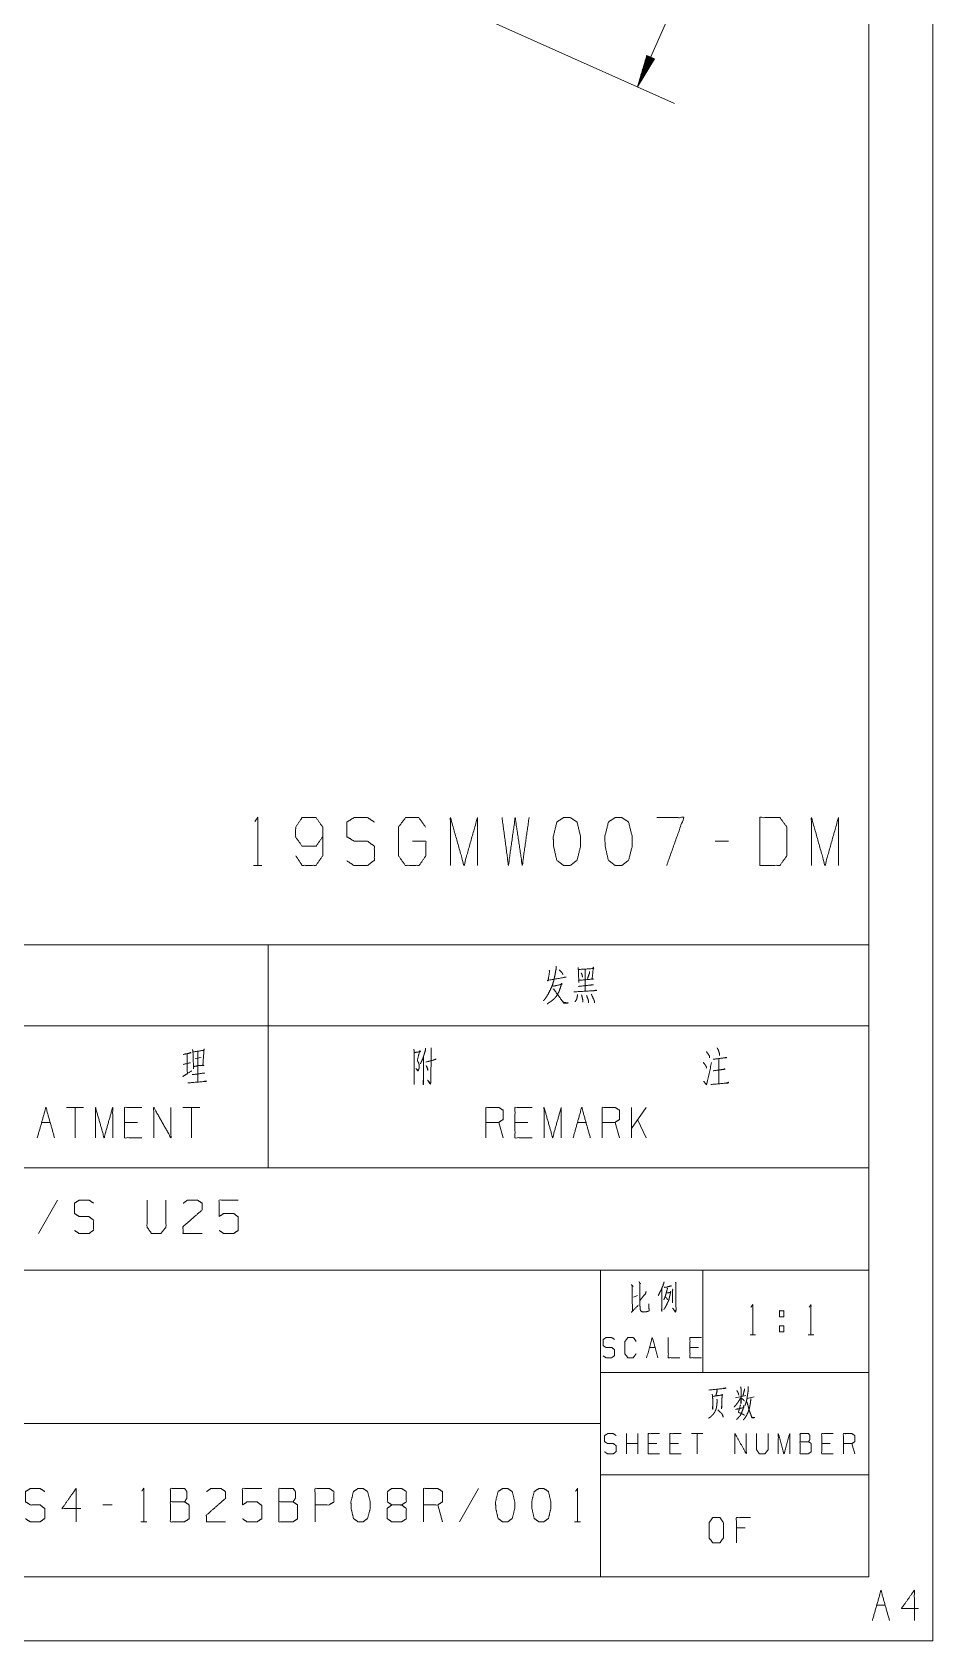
# Model space of a CAD drawing. Header units: millimetres. Extents: x 0 to 210, y 0 to 675.
# Drawn here: x 139.5 to 210, y 0 to 125.9 of the extents above; entities that cross this region are included whole.
import ezdxf

# ---------------------------------------------------------------- set-up
doc = ezdxf.new("R2010")
doc.units = ezdxf.units.MM
doc.layers.add('1', color=7, linetype='Continuous', true_color=0xffffff)

msp = doc.modelspace()

# ---------------------------------------------------------------- linework, layer by layer
at = {"layer": '1', "color": 132, "linetype": 'Continuous', "lineweight": 18}
for p, q in [((210, 0), (210, 297)), ((205, 5), (205, 292)), ((25, 37), (205, 37)), ((25, 29), (205, 29)), ((184, 29), (184, 5)), ((192, 29), (192, 21)), ((184, 21), (205, 21)), ((75, 17), (184, 17)), ((184, 13), (205, 13)), ((25, 5), (205, 5)), ((25, 5), (205, 5)), ((0, 0), (210, 0))]:
    msp.add_line(p, q, dxfattribs=at)
at = {"layer": '1', "color": 13, "linetype": 'Continuous', "lineweight": 18}
for p, q in [((201.97922, 155.47289), (186.88307, 121.58312)), ((175.13704, 126.81538), (189.78334, 120.29121)), ((187.61115, 124.03941), (186.88307, 121.58312)), ((186.88307, 121.58312), (188.22206, 123.76727)), ((187.8934, 123.91368), (186.93837, 121.7697)), ((187.9398, 123.89301), (186.98477, 121.74902)), ((187.847, 123.93435), (187.04897, 122.14285)), ((187.8006, 123.95502), (187.15958, 122.516)), ((187.98622, 123.87234), (187.18819, 122.08083)), ((187.7542, 123.97569), (187.27019, 122.88914)), ((187.70778, 123.99636), (187.3808, 123.26229)), ((188.03262, 123.85167), (187.3916, 122.41264)), ((187.66138, 124.01704), (187.49141, 123.63544)), ((188.07903, 123.831), (187.59503, 122.74445)), ((187.61497, 124.0377), (187.60201, 124.00858)), ((187.61497, 124.0377), (187.60201, 124.00858)), ((188.22206, 123.76727), (187.61115, 124.03941)), ((188.12543, 123.81033), (187.79843, 123.07626)), ((188.17184, 123.78966), (188.00185, 123.40806)), ((188.21825, 123.76899), (188.20526, 123.73986)), ((188.21825, 123.76899), (188.20526, 123.73986))]:
    msp.add_line(p, q, dxfattribs=at)
at = {"layer": '1', "color": 95, "linetype": 'Continuous', "lineweight": 18}
for p, q in [((194.0201, 62.56149), (192.96239, 62.56149)), ((156.84222, 60.67173), (157.51025, 60.67173)), ((128, 54.4625), (158, 54.4625)), ((158, 54.4625), (158, 48.1125)), ((158, 54.4625), (205, 54.4625)), ((205, 54.4625), (205, 48.1125)), ((182.79929, 52.525), (182.79929, 50.825)), ((128, 48.1125), (158, 48.1125)), ((158, 48.1125), (158, 37)), ((158, 48.1125), (205, 48.1125)), ((205, 48.1125), (205, 37)), ((152.27231, 45.55), (152.74953, 45.65)), ((152.50208, 46.1), (152.48441, 43.7)), ((193.25533, 45.525), (193.25533, 43.6)), ((143.55525, 41.7375), (142.21196, 41.7375)), ((142.88361, 41.7375), (142.88361, 39.3625)), ((152.66116, 41.7375), (151.31786, 41.7375)), ((151.9895, 41.7375), (151.9895, 39.3625)), ((187.57803, 41.7375), (186.41147, 40.0875)), ((186.41147, 39.3625), (186.41147, 41.7375)), ((140.2713, 40.5625), (140.94295, 40.5625)), ((147.77238, 40.5625), (146.76491, 40.5625)), ((176.37239, 39.3625), (176.03658, 40.5625)), ((178.31305, 40.5625), (177.30557, 40.5625)), ((182.19434, 40.5625), (182.866, 40.5625)), ((185.4783, 39.3625), (185.14249, 40.5625)), ((187.57803, 39.3625), (186.90637, 40.7875)), ((128, 37), (158, 37)), ((158, 37), (205, 37)), ((141.51398, 34.48641), (140.03098, 31.86441)), ((186.57123, 26.88477), (186.8932, 27.00897)), ((195.70174, 23.9299), (196.12593, 23.9299)), ((198.01355, 24.6549), (198.34938, 24.6549)), ((198.01355, 24.6549), (198.01355, 24.1799)), ((200.25468, 23.9299), (200.67888, 23.9299)), ((187.82883, 22.94556), (188.27374, 22.94556)), ((191.66818, 22.94556), (191.00084, 22.94556)), ((194.56898, 19.01679), (195.35927, 19.18239)), ((195.47635, 18.95469), (196.01785, 19.0789)), ((186.03136, 14.63667), (186.03136, 16.20988)), ((186.92116, 15.43155), (186.03136, 15.43155)), ((186.92116, 14.63667), (186.92116, 16.20988)), ((188.39594, 15.43155), (187.72858, 15.43155)), ((190.09314, 15.43155), (189.4258, 15.43155)), ((192.01282, 16.20988), (191.12302, 16.20988)), ((191.56792, 16.20988), (191.56792, 14.63667)), ((201.97368, 15.43155), (201.30634, 15.43155)), ((203.89334, 14.63667), (203.6709, 15.43155)), ((174.46143, 11.92496), (172.97842, 9.30296)), ((145.80371, 10.62776), (145.06219, 10.62776)), ((171.63272, 9.30296), (171.26198, 10.62776)), ((148.02748, 9.30296), (148.4958, 9.30296)), ((181.97185, 9.30296), (182.44016, 9.30296)), ((195.31538, 8.85072), (194.62753, 8.85072)), ((205.60579, 2.7814), (206.27744, 2.7814))]:
    msp.add_line(p, q, dxfattribs=at)
for points, knots in [([(156.95357, 64.09692), (157.17624, 64.41188), (157.17624, 60.67172)], [0, 0, 0.093488614, 1, 1]), ([(160.15353, 61.41976), (160.65455, 60.67172), (161.74011, 60.67172), (162.26896, 61.41976), (162.26896, 63.66385), (161.74011, 64.41188), (160.65455, 64.41188), (160.15353, 63.66385), (160.12569, 62.91582), (160.65455, 62.16778), (161.74011, 62.16778), (162.26896, 62.91582)], [0, 0, 0.076856154, 0.169525073, 0.247728362, 0.439295947, 0.517499235, 0.610168154, 0.687024308, 0.750924505, 0.829127793, 0.921796712, 1, 1]), ([(164.16069, 61.02605), (164.68955, 60.67172), (165.77511, 60.67172), (166.30396, 61.06542), (166.30396, 62.16778), (165.77511, 62.56149), (164.71738, 62.56149), (164.16069, 62.91582), (164.16069, 64.05755), (164.71738, 64.41188), (165.77511, 64.41188), (166.30396, 64.05755)], [0, 0, 0.06803535, 0.184054981, 0.254518959, 0.372334655, 0.442798963, 0.555843929, 0.626369988, 0.748393624, 0.818919683, 0.93196465, 1, 1]), ([(169.28125, 62.56149), (170.33896, 62.56149), (170.33896, 61.41976), (169.81011, 60.67172), (168.72455, 60.67172), (168.19569, 61.41976), (168.19569, 63.66385), (168.75239, 64.41188), (169.78227, 64.41188), (170.31113, 63.66385)], [0, 0, 0.103295092, 0.214795047, 0.304260445, 0.410274678, 0.499740075, 0.718895439, 0.809957644, 0.910534603, 1, 1]), ([(172.25852, 60.67172), (172.25852, 64.41188), (173.31625, 60.67172), (174.37396, 64.41188), (174.37396, 60.67172)], [0, 0, 0.245191902, 0.500000092, 0.754808098, 1, 1]), ([(176.29353, 64.41188), (176.79455, 60.67172), (177.3234, 64.41188), (177.8801, 60.67172), (178.40896, 64.41188)], [0, 0, 0.249745338, 0.499742009, 0.750003329, 1, 1]), ([(181.63675, 60.67172), (182.16561, 61.06542), (182.44396, 62.16778), (182.44396, 62.91582), (182.16561, 64.05755), (181.63675, 64.41188), (181.1079, 64.41188), (180.57904, 64.05755), (180.30069, 62.91582), (180.32853, 62.16778), (180.57904, 61.06542), (181.1079, 60.67172), (181.63675, 60.67172)], [0, 0, 0.067525346, 0.183971249, 0.260583604, 0.380943295, 0.446141297, 0.500306036, 0.565504037, 0.685863729, 0.762529137, 0.878309915, 0.945835262, 1, 1]), ([(185.67175, 60.67172), (186.20061, 61.06542), (186.47896, 62.16778), (186.47896, 62.91582), (186.20061, 64.05755), (185.67175, 64.41188), (185.1429, 64.41188), (184.61404, 64.05755), (184.33569, 62.91582), (184.36353, 62.16778), (184.61404, 61.06542), (185.1429, 60.67172), (185.67175, 60.67172)], [0, 0, 0.067525346, 0.183971249, 0.260583604, 0.380943295, 0.446141297, 0.500306036, 0.565504037, 0.685863729, 0.762529137, 0.878309915, 0.945835262, 1, 1]), ([(189.1779, 60.67172), (190.51396, 64.41188), (188.39853, 64.41188)], [0, 0, 0.652471167, 1, 1]), ([(196.46853, 60.67172), (198.02728, 60.67172), (198.58396, 61.41976), (198.58396, 63.66385), (198.02728, 64.41188), (196.46853, 64.41188), (196.46853, 60.67172)], [0, 0, 0.142135637, 0.227160892, 0.431790105, 0.51681536, 0.658950997, 1, 1]), ([(200.50353, 60.67172), (200.50353, 64.41188), (201.56124, 60.67172), (202.61896, 64.41188), (202.61896, 60.67172)], [0, 0, 0.245191947, 0.5, 0.754808053, 1, 1]), ([(180.52282, 52.775), (180.54049, 52.575), (180.50512, 52.475), (180.41676, 52), (180.34606, 51.675), (180.25767, 51.375), (180.15163, 51.1), (179.90419, 50.6), (179.76278, 50.375), (179.63907, 50.2), (179.53301, 50.075)], [0, 0, 0.068480758, 0.104657668, 0.26944494, 0.382883844, 0.489553859, 0.590078085, 0.780353924, 0.870991519, 0.944087643, 1, 1]), ([(179.99255, 52.475), (180.01023, 52.325), (179.88651, 51.625), (179.85117, 51.675), (181.30051, 51.925), (181.21214, 51.925), (181.10608, 51.9)], [0, 0, 0.058287239, 0.332620812, 0.356252368, 0.923844311, 0.957946991, 1, 1]), ([(180.75259, 52.5), (180.96469, 52.3), (181.03538, 52.2), (181.07073, 52.125)], [0, 0, 0.586682094, 0.83313654, 1, 1]), ([(182.25135, 52.675), (182.26903, 52.475), (182.30439, 51.5), (182.2867, 51.675), (183.43559, 51.775), (183.3472, 51.8), (183.43559, 52.7), (183.47094, 52.6), (182.26903, 52.525)], [0, 0, 0.041725004, 0.24447477, 0.281027717, 0.520683548, 0.539772146, 0.727701887, 0.749742875, 1, 1]), ([(182.48113, 52.275), (182.56951, 52.075), (182.58719, 51.925)], [0, 0, 0.591452986, 1, 1]), ([(183.1351, 52.375), (183.1351, 52.25), (182.97604, 51.775)], [0, 0, 0.199705006, 1, 1]), ([(180.25767, 51.25), (180.34606, 51.225), (181.00004, 51.375), (180.947, 51.45), (180.91165, 51.275), (180.78794, 50.875), (180.6642, 50.625), (180.50512, 50.375), (180.31072, 50.175), (180.11629, 50.025), (179.95721, 49.925), (179.83347, 49.825)], [0, 0, 0.031688558, 0.263161276, 0.294852969, 0.356446002, 0.50089146, 0.597124388, 0.699350775, 0.795574464, 0.880291845, 0.945115365, 1, 1]), ([(180.29304, 51), (180.34606, 50.975), (181.12375, 49.9), (181.47726, 49.9), (181.12375, 49.95), (180.98236, 50.075)], [0, 0, 0.025656355, 0.606398716, 0.761128188, 0.917397816, 1, 1]), ([(181.91554, 50.775), (183.70071, 50.875), (183.64769, 50.9), (183.41792, 50.85)], [0, 0, 0.858882748, 0.887041344, 1, 1]), ([(182.19833, 50.575), (182.18066, 50.4), (182.14531, 50.225), (182.09229, 50.125), (182.0039, 50)], [0, 0, 0.28337674, 0.571004704, 0.753355468, 1, 1]), ([(182.25135, 51.2), (183.43559, 51.325), (183.3472, 51.325), (183.15277, 51.3)], [0, 0, 0.807206211, 0.867120419, 1, 1]), ([(182.51647, 50.55), (182.60486, 50.175), (182.60486, 49.975)], [0, 0, 0.658282989, 1, 1]), ([(182.90533, 50.5), (183.02906, 50.175), (183.04673, 50.1), (183.04673, 49.925)], [0, 0, 0.579776207, 0.708237265, 1, 1]), ([(183.27651, 50.6), (183.50628, 50.1), (183.52396, 50), (183.52396, 49.925)], [0, 0, 0.757090341, 0.89680662, 1, 1]), ([(151.33552, 45.875), (151.97182, 46), (151.9188, 46.025), (151.67136, 45.925), (151.67136, 44.375), (151.31785, 44.15), (152.02485, 44.6)], [0, 0, 0.171502281, 0.187005493, 0.257591014, 0.667526273, 0.778351862, 1, 1]), ([(152.07787, 46.275), (152.11323, 46.075), (152.13091, 45.45), (152.16625, 44.75), (152.14858, 44.925), (152.51975, 45), (152.96162, 45.025), (152.89093, 45.05), (152.9793, 46.3), (152.99698, 46.225), (152.94395, 46.2), (152.13091, 46.075)], [0, 0, 0.042200094, 0.172114935, 0.317746299, 0.354292235, 0.432973165, 0.524932914, 0.540513131, 0.800887181, 0.816898671, 0.829080019, 1, 1]), ([(169.39472, 46.3), (169.43007, 46.05), (169.43007, 43.55), (169.41239, 43.775), (169.43007, 43.95)], [0, 0, 0.080050968, 0.872677478, 0.944234898, 1, 1]), ([(169.44775, 46.025), (169.92497, 46.1), (169.85427, 46.175), (169.67752, 45.45), (169.6952, 45.35), (169.76589, 45.225), (169.80125, 45.1), (169.80125, 44.8), (169.76589, 44.675), (169.71287, 44.575), (169.5538, 44.775), (169.73054, 44.625)], [0, 0, 0.176442218, 0.214088494, 0.486645899, 0.523736056, 0.576187249, 0.623634129, 0.733208384, 0.780655264, 0.821995626, 0.915331635, 1, 1]), ([(170.29614, 46.375), (170.29614, 46.2), (170.20778, 45.9), (170.10173, 45.575), (169.99568, 45.325), (169.9073, 45.15)], [0, 0, 0.134901423, 0.375990527, 0.639525518, 0.848867994, 1, 1]), ([(170.15475, 45.7), (170.13707, 43.525), (170.1194, 43.725), (170.13707, 43.875)], [0, 0, 0.860770894, 0.940227348, 1, 1]), ([(170.3315, 45.275), (171.12687, 45.5), (171.07384, 45.5), (170.91477, 45.425)], [0, 0, 0.783137117, 0.833380049, 1, 1]), ([(170.73802, 46.4), (170.75569, 46.225), (170.72034, 43.8), (170.72034, 43.65), (170.685, 43.55), (170.4729, 43.875), (170.70267, 43.6)], [0, 0, 0.048809339, 0.721807128, 0.763430342, 0.792863487, 0.90055674, 1, 1]), ([(192.28319, 46.1), (192.51297, 45.775), (192.53064, 45.625)], [0, 0, 0.724915492, 1, 1]), ([(192.81346, 45.5), (193.62649, 45.6), (193.85627, 45.625), (193.78557, 45.65), (193.69721, 45.6)], [0, 0, 0.66771959, 0.856119012, 0.917240316, 1, 1]), ([(193.11392, 46.4), (193.21996, 46.225), (193.273, 46.05), (193.30835, 45.95), (193.30835, 45.8)], [0, 0, 0.317961407, 0.602104462, 0.766914, 1, 1]), ([(151.9188, 45.225), (151.90113, 45.225), (151.35321, 45.1)], [0, 0, 0.030488303, 1, 1]), ([(152.04253, 44.3), (152.13091, 44.3), (152.99698, 44.425), (152.94395, 44.425), (152.82023, 44.4)], [0, 0, 0.07734174, 0.843128046, 0.889536708, 1, 1]), ([(170.34917, 45), (170.4729, 44.775), (170.49057, 44.625), (170.41987, 44.9)], [0, 0, 0.371198999, 0.58953431, 1, 1]), ([(192.03575, 45.25), (192.12411, 45.15), (192.23017, 45), (192.28319, 44.9), (192.30087, 44.8)], [0, 0, 0.250893573, 0.596274205, 0.809080254, 1, 1]), ([(192.07109, 43.775), (192.30087, 43.5), (192.68972, 45.25)], [0, 0, 0.166598581, 1, 1]), ([(192.81346, 44.6), (193.57347, 44.7), (193.75023, 44.725), (193.69721, 44.75), (193.62649, 44.725)], [0, 0, 0.710637524, 0.876126661, 0.930468734, 1, 1]), ([(151.72438, 43.65), (153.1914, 43.775), (153.08535, 43.8), (152.94395, 43.75)], [0, 0, 0.850437878, 0.91337221, 1, 1]), ([(192.61903, 43.525), (194.03302, 43.65), (193.99767, 43.7), (193.83859, 43.625)], [0, 0, 0.85687449, 0.893835396, 1, 1]), ([(139.93547, 39.3625), (140.60712, 41.7375), (141.27878, 39.3625)], [0, 0, 0.499999715, 1, 1]), ([(144.48843, 39.3625), (144.48843, 41.7375), (145.16007, 39.3625), (145.83172, 41.7375), (145.83172, 39.3625)], [0, 0, 0.24519194, 0.5, 0.75480806, 1, 1]), ([(148.1082, 39.3625), (146.76491, 39.3625), (146.76491, 41.7375), (148.1082, 41.7375)], [0, 0, 0.265390205, 0.734609795, 1, 1]), ([(149.04138, 39.3625), (149.04138, 41.7375), (150.38468, 39.3625), (150.38468, 41.7375)], [0, 0, 0.317574235, 0.682425765, 1, 1]), ([(175.02909, 39.3625), (175.02909, 41.7375), (176.03658, 41.7375), (176.37239, 41.5125), (176.37239, 40.7875), (176.03658, 40.5625), (175.02909, 40.5625)], [0, 0, 0.40095132, 0.571036361, 0.639277848, 0.761673472, 0.829914958, 1, 1]), ([(178.64888, 39.3625), (177.30557, 39.3625), (177.30557, 41.7375), (178.64888, 41.7375)], [0, 0, 0.265392121, 0.734607879, 1, 1]), ([(179.58206, 39.3625), (179.58206, 41.7375), (180.25371, 39.3625), (180.92536, 41.7375), (180.92536, 39.3625)], [0, 0, 0.24519194, 0.5, 0.75480806, 1, 1]), ([(184.135, 39.3625), (184.135, 41.7375), (185.14248, 41.7375), (185.4783, 41.5125), (185.4783, 40.7875), (185.14248, 40.5625), (184.135, 40.5625)], [0, 0, 0.40095132, 0.571036361, 0.639277848, 0.761673472, 0.829914958, 1, 1]), ([(142.84015, 32.11281), (143.2109, 31.86441), (143.97192, 31.86441), (144.34267, 32.14041), (144.34267, 32.91321), (143.97192, 33.18921), (143.23041, 33.18921), (142.84015, 33.43761), (142.84015, 34.23801), (143.23041, 34.48641), (143.97192, 34.48641), (144.34267, 34.23801)], [0, 0, 0.06803529, 0.184055027, 0.254518957, 0.372334934, 0.442799099, 0.555844012, 0.626369925, 0.748393672, 0.818919797, 0.93196471, 1, 1]), ([(148.51706, 34.48641), (148.51706, 32.38881), (148.86829, 31.86441), (149.6098, 31.86441), (150.00006, 32.38881), (150.00006, 34.48641)], [0, 0, 0.337151095, 0.438598249, 0.557781691, 0.662848905, 1, 1]), ([(151.34575, 34.23801), (151.69699, 34.48641), (152.45801, 34.48641), (152.82875, 34.23801), (152.82875, 33.71361), (151.32624, 32.38881), (151.34575, 31.86441), (152.82875, 31.86441)], [0, 0, 0.069692155, 0.192977816, 0.265273926, 0.350227145, 0.674740596, 0.759752607, 1, 1]), ([(154.15494, 32.11281), (154.52568, 31.86441), (155.2867, 31.86441), (155.65745, 32.11281), (155.65745, 33.16161), (155.2867, 33.43761), (154.52568, 33.43761), (154.15494, 33.18921), (154.15494, 34.48641), (155.65745, 34.48641)], [0, 0, 0.062227735, 0.168343921, 0.230571655, 0.376815938, 0.441265002, 0.547381188, 0.609608722, 0.79048996, 1, 1]), ([(186.41025, 27.85767), (186.5566, 27.73347), (186.46879, 27.77487), (186.49806, 25.78767), (186.41025, 25.70487), (186.96637, 26.26377)], [0, 0, 0.060254635, 0.090729266, 0.714610112, 0.752496397, 1, 1]), ([(187.01028, 28.08537), (187.12735, 27.94047), (187.08345, 27.98187), (187.08345, 27.54717), (187.08345, 26.71917), (187.08345, 26.42937), (187.08345, 26.32587), (187.09808, 25.93257), (187.14199, 25.82907), (187.20053, 25.76697), (187.33224, 25.72557), (187.59567, 25.74627), (187.78592, 25.80837), (187.80055, 25.82907), (187.77128, 26.36727)], [0, 0, 0.050887535, 0.067372015, 0.186118624, 0.41230113, 0.491465537, 0.519738438, 0.627249393, 0.657960868, 0.681273425, 0.718988676, 0.791169965, 0.845839127, 0.852763941, 1, 1]), ([(188.97082, 28.08537), (188.95618, 27.98187), (188.78057, 27.52647), (188.63422, 27.25737), (188.51714, 27.00897)], [0, 0, 0.089069412, 0.504979293, 0.766000561, 1, 1]), ([(188.98545, 27.67137), (189.01472, 27.65067), (189.04399, 27.65067), (189.55621, 27.77487), (189.5123, 27.77487), (189.43913, 27.73347)], [0, 0, 0.049781477, 0.090424678, 0.822291563, 0.883256365, 1, 1]), ([(189.86354, 28.06467), (189.92208, 27.98187), (189.89281, 27.96117), (189.90744, 25.91187), (189.90744, 25.89117), (189.89281, 25.76697), (189.86354, 25.72557), (189.62938, 26.03607), (189.86354, 25.74627), (189.89281, 25.82907)], [0, 0, 0.031371008, 0.042462153, 0.676473546, 0.682878031, 0.721567572, 0.737253402, 0.857566686, 0.972831047, 1, 1]), ([(187.08345, 26.61567), (187.50786, 27.15387), (187.58103, 27.34017)], [0, 0, 0.773980295, 1, 1]), ([(188.80984, 27.52647), (188.7952, 25.76697), (188.78057, 25.89117), (188.78057, 25.91187), (188.7952, 26.09817)], [0, 0, 0.841012485, 0.900786309, 0.910680987, 1, 1]), ([(189.21961, 27.60927), (189.23424, 27.56787), (189.16107, 27.27807), (189.0879, 27.00897), (189.01472, 26.82267), (188.95618, 26.67777)], [0, 0, 0.044893736, 0.350479236, 0.635591021, 0.840224062, 1, 1]), ([(189.21961, 27.21597), (189.5123, 27.27807), (189.48303, 27.34017), (189.45376, 27.11247), (189.39523, 26.90547), (189.36596, 26.73987), (189.30742, 26.57427), (189.23424, 26.42937), (189.16107, 26.26377), (189.0879, 26.13957), (189.01472, 25.99467), (188.95618, 25.93257)], [0, 0, 0.158181928, 0.194475663, 0.315842632, 0.429568094, 0.518471737, 0.611327375, 0.697144816, 0.792857424, 0.869065523, 0.954882964, 1, 1]), ([(189.07326, 26.90547), (189.20497, 26.78127), (189.23424, 26.67777)], [0, 0, 0.627299617, 1, 1]), ([(189.64402, 27.50577), (189.67329, 27.46437), (189.64402, 27.44367), (189.64402, 26.45007), (189.62938, 26.55357), (189.64402, 26.67777)], [0, 0, 0.038711679, 0.066083951, 0.824707007, 0.904516559, 1, 1]), ([(195.77243, 26.1049), (195.91384, 26.3049), (195.91384, 23.9299)], [0, 0, 0.093490486, 1, 1]), ([(198.01355, 25.3549), (198.01355, 25.8299), (198.34939, 25.8299), (198.34939, 25.3549), (198.01355, 25.3549)], [0, 0, 0.292907856, 0.5, 0.792907856, 1, 1]), ([(200.32537, 26.1049), (200.46678, 26.3049), (200.46678, 23.9299)], [0, 0, 0.093490486, 1, 1]), ([(198.34939, 24.6549), (198.34939, 24.1799), (198.01355, 24.1799)], [0, 0, 0.585815711, 1, 1]), ([(184.20026, 22.29972), (184.42269, 22.15068), (184.87931, 22.15068), (185.10176, 22.31628), (185.10176, 22.77996), (184.87931, 22.94556), (184.43441, 22.94556), (184.20026, 23.0946), (184.20026, 23.57484), (184.43441, 23.72388), (184.87931, 23.72388), (185.10176, 23.57484)], [0, 0, 0.068032761, 0.1840533, 0.254519162, 0.372335289, 0.442801542, 0.555844098, 0.626370321, 0.748394097, 0.818920319, 0.931962876, 1, 1]), ([(186.78726, 22.46532), (186.56482, 22.15068), (186.13163, 22.15068), (185.90918, 22.46532), (185.90918, 23.40924), (186.13163, 23.72388), (186.57652, 23.72388), (186.79898, 23.40924)], [0, 0, 0.114566179, 0.243364446, 0.357934174, 0.638583736, 0.753153463, 0.885430273, 1, 1]), ([(187.60639, 22.15068), (188.05129, 23.72388), (188.4962, 22.15068)], [0, 0, 0.49999914, 1, 1]), ([(189.30361, 23.72388), (189.30361, 22.15068), (190.1934, 22.15068)], [0, 0, 0.638737183, 1, 1]), ([(191.89062, 22.15068), (191.00083, 22.15068), (191.00083, 23.72388), (191.89062, 23.72388)], [0, 0, 0.265388, 0.734612, 1, 1]), ([(193.10603, 18.91329), (193.1353, 18.7891), (193.12066, 18.74769), (193.10603, 18.45789), (193.06212, 18.2095), (193.01822, 18.06459), (192.94505, 17.91969), (192.85724, 17.7748), (192.71089, 17.60919), (192.56454, 17.485), (192.44746, 17.42289)], [0, 0, 0.073226049, 0.098425101, 0.264943273, 0.409700652, 0.496587357, 0.589741542, 0.686970979, 0.813795642, 0.923946488, 1, 1]), ([(192.47673, 19.6171), (193.82315, 19.76199), (193.76461, 19.78269), (193.61827, 19.76199)], [0, 0, 0.865803279, 0.905501304, 1, 1]), ([(192.74016, 19.28589), (192.76943, 19.12029), (192.78406, 18.6856), (192.78406, 18.10599), (192.76943, 18.18879), (192.76943, 18.3337)], [0, 0, 0.119123682, 0.427225189, 0.837795199, 0.89735704, 1, 1]), ([(192.76943, 19.12029), (193.55973, 19.2445), (193.51582, 19.28589), (193.50119, 18.93399), (193.50119, 18.56139), (193.48653, 18.3337), (193.4719, 18.1474), (193.45726, 18.2302), (193.48653, 18.4165)], [0, 0, 0.351978627, 0.37852877, 0.533489472, 0.697423939, 0.79781309, 0.880032839, 0.917027316, 1, 1]), ([(193.09139, 19.67919), (193.12066, 19.55499), (193.01822, 19.1617)], [0, 0, 0.238945389, 1, 1]), ([(194.97876, 19.03749), (194.84705, 18.80979), (194.71534, 18.6028), (194.58362, 18.43719), (194.45191, 18.29229)], [0, 0, 0.287232553, 0.555137436, 0.786182565, 1, 1]), ([(194.6568, 19.59639), (194.78851, 19.36869), (194.81778, 19.22379)], [0, 0, 0.640218257, 1, 1]), ([(194.96413, 19.86549), (194.9934, 19.7206), (194.9934, 18.5821), (194.96413, 18.72699), (194.9934, 18.85119)], [0, 0, 0.094653811, 0.823641504, 0.918295315, 1, 1]), ([(194.9934, 18.99609), (195.16901, 18.8719), (195.25682, 18.7684)], [0, 0, 0.613114447, 1, 1]), ([(195.25682, 19.7206), (195.25682, 19.6171), (195.13974, 19.141)], [0, 0, 0.174305938, 1, 1]), ([(195.76904, 18.9547), (195.72513, 18.6028), (195.68123, 18.35439), (195.63733, 18.1474), (195.57879, 17.9611), (195.46171, 17.71269), (195.35927, 17.52639), (195.24219, 17.36079), (195.15438, 17.278)], [0, 0, 0.194372273, 0.332631542, 0.448611997, 0.555645669, 0.706159564, 0.822690638, 0.933849375, 1, 1]), ([(195.56415, 19.9069), (195.56415, 19.78269), (195.54952, 19.55499), (195.50561, 19.2652), (195.46171, 18.9547), (195.40317, 18.7063), (195.33, 18.47859), (195.31536, 18.4165)], [0, 0, 0.081859459, 0.232244644, 0.425428157, 0.632112074, 0.800314995, 0.957949477, 1, 1]), ([(193.1792, 18.06459), (193.38409, 17.87829), (193.50119, 17.7541), (193.55973, 17.6713), (193.60363, 17.50569), (193.51582, 17.71269)], [0, 0, 0.292978059, 0.473571874, 0.580854303, 0.762109241, 1, 1]), ([(194.56899, 18.10599), (195.19828, 18.25089), (195.21292, 18.43719), (195.21292, 18.35439), (195.13974, 18.10599), (195.0373, 17.8369), (194.93486, 17.62989), (194.81778, 17.50569), (194.71534, 17.3815), (194.64216, 17.31939)], [0, 0, 0.304468666, 0.39257744, 0.43161656, 0.553709824, 0.689469957, 0.798366039, 0.878841468, 0.954749635, 1, 1]), ([(194.94949, 18.45789), (194.78851, 17.87829), (194.89095, 17.8369), (195.00803, 17.79549), (195.12511, 17.73339), (195.27146, 17.6506)], [0, 0, 0.529110713, 0.62629881, 0.735528724, 0.852099176, 1, 1]), ([(195.44707, 18.6856), (195.47634, 18.64419), (195.62269, 18.06459), (195.72513, 17.79549), (195.8276, 17.50569), (195.85687, 17.44359), (196.07639, 17.4643), (195.85687, 17.485), (195.78367, 17.60919)], [0, 0, 0.026718851, 0.341740488, 0.493477945, 0.655460342, 0.691638176, 0.807833955, 0.924029734, 1, 1]), ([(184.32244, 14.78571), (184.5449, 14.63667), (185.00149, 14.63667), (185.22395, 14.80228), (185.22395, 15.26595), (185.00149, 15.43155), (184.5566, 15.43155), (184.32244, 15.58059), (184.32244, 16.06084), (184.5566, 16.20988), (185.00149, 16.20988), (185.22395, 16.06084)], [0, 0, 0.068037176, 0.184052551, 0.254518661, 0.372334877, 0.442800792, 0.555843434, 0.62636971, 0.748393906, 0.818920182, 0.931962824, 1, 1]), ([(188.61838, 14.63667), (187.72858, 14.63667), (187.72858, 16.20988), (188.61838, 16.20988)], [0, 0, 0.265390893, 0.734609107, 1, 1]), ([(190.3156, 14.63667), (189.4258, 14.63667), (189.4258, 16.20988), (190.3156, 16.20988)], [0, 0, 0.265390893, 0.734609107, 1, 1]), ([(194.51746, 14.63667), (194.51746, 16.20988), (195.40726, 14.63667), (195.40726, 16.20988)], [0, 0, 0.31757408, 0.68242592, 1, 1]), ([(196.21468, 16.20988), (196.21468, 14.95132), (196.42541, 14.63667), (196.87033, 14.63667), (197.10448, 14.95132), (197.10448, 16.20988)], [0, 0, 0.337150156, 0.438596719, 0.557782623, 0.662849844, 1, 1]), ([(197.91189, 14.63667), (197.91189, 16.20988), (198.35679, 14.63667), (198.8017, 16.20988), (198.8017, 14.63667)], [0, 0, 0.245191889, 0.499999562, 0.754808111, 1, 1]), ([(199.60911, 15.58059), (199.60911, 16.20988), (200.27646, 16.20988), (200.38182, 16.06084), (200.38182, 15.74619), (200.27646, 15.58059), (199.60911, 15.58059), (199.60911, 14.63667), (200.26474, 14.63667), (200.4872, 14.78571), (200.4872, 15.43155), (200.27646, 15.58059)], [0, 0, 0.11591768, 0.238847873, 0.272469096, 0.330428055, 0.36658306, 0.489513253, 0.663389654, 0.784160906, 0.833485618, 0.952453706, 1, 1]), ([(202.19612, 14.63667), (201.30633, 14.63667), (201.30633, 16.20988), (202.19612, 16.20988)], [0, 0, 0.265388, 0.734612, 1, 1]), ([(203.00355, 14.63667), (203.00355, 16.20988), (203.6709, 16.20988), (203.89334, 16.06084), (203.89334, 15.58059), (203.6709, 15.43155), (203.00355, 15.43155)], [0, 0, 0.400954182, 0.571038315, 0.639278774, 0.761675407, 0.829915867, 1, 1]), ([(139.01455, 9.55136), (139.38529, 9.30296), (140.14631, 9.30296), (140.51706, 9.57896), (140.51706, 10.35176), (140.14631, 10.62776), (139.40481, 10.62776), (139.01455, 10.87616), (139.01455, 11.67656), (139.40481, 11.92496), (140.14631, 11.92496), (140.51706, 11.67656)], [0, 0, 0.068035202, 0.184054976, 0.254519046, 0.372334962, 0.442799031, 0.55584398, 0.626370022, 0.748393808, 0.818919849, 0.931964798, 1, 1]), ([(143.34576, 10.35176), (141.86276, 10.35176), (142.97501, 11.92496), (142.97501, 9.30296)], [0, 0, 0.245868833, 0.565294674, 1, 1]), ([(148.10554, 11.70416), (148.26165, 11.92496), (148.26165, 9.30296)], [0, 0, 0.093490947, 1, 1]), ([(150.34884, 10.87616), (150.34884, 11.92496), (151.4611, 11.92496), (151.63671, 11.67656), (151.63671, 11.15216), (151.4611, 10.87616), (150.34884, 10.87616), (150.34884, 9.30296), (151.44158, 9.30296), (151.81233, 9.55136), (151.81233, 10.62776), (151.4611, 10.87616)], [0, 0, 0.115917023, 0.238847001, 0.272469341, 0.330427923, 0.36658402, 0.489513998, 0.663389389, 0.784162721, 0.833485902, 0.952453343, 1, 1]), ([(153.17754, 11.67656), (153.52877, 11.92496), (154.28979, 11.92496), (154.66054, 11.67656), (154.66054, 11.15216), (153.15803, 9.82736), (153.17754, 9.30296), (154.66054, 9.30296)], [0, 0, 0.069692041, 0.192977714, 0.265273714, 0.350227151, 0.674740564, 0.759752584, 1, 1]), ([(155.98672, 9.55136), (156.35747, 9.30296), (157.11849, 9.30296), (157.48923, 9.55136), (157.48923, 10.60016), (157.11849, 10.87616), (156.35747, 10.87616), (155.98672, 10.62776), (155.98672, 11.92496), (157.48923, 11.92496)], [0, 0, 0.062227626, 0.168343798, 0.230571424, 0.376815867, 0.441264976, 0.547381148, 0.609608774, 0.790489988, 1, 1]), ([(158.83493, 10.87616), (158.83493, 11.92496), (159.94718, 11.92496), (160.1228, 11.67656), (160.1228, 11.15216), (159.94718, 10.87616), (158.83493, 10.87616), (158.83493, 9.30296), (159.92767, 9.30296), (160.29843, 9.55136), (160.29843, 10.62776), (159.94718, 10.87616)], [0, 0, 0.115916805, 0.238846551, 0.272468828, 0.330427302, 0.36658333, 0.489513077, 0.663388141, 0.784161246, 0.833485283, 0.9524525, 1, 1]), ([(161.66363, 9.30296), (161.66363, 11.92496), (162.77588, 11.92496), (163.14664, 11.67656), (163.14664, 10.87616), (162.75637, 10.62776), (161.66363, 10.62776)], [0, 0, 0.401145171, 0.571311003, 0.639587933, 0.762042913, 0.832819506, 1, 1]), ([(165.40944, 9.30296), (165.7802, 9.57896), (165.97533, 10.35176), (165.97533, 10.87616), (165.7802, 11.67656), (165.40944, 11.92496), (165.0387, 11.92496), (164.66795, 11.67656), (164.47281, 10.87616), (164.49232, 10.35176), (164.66795, 9.57896), (165.0387, 9.30296), (165.40944, 9.30296)], [0, 0, 0.067526446, 0.183972071, 0.260584224, 0.380943565, 0.446142486, 0.500306831, 0.565504498, 0.685864197, 0.76252937, 0.878310421, 0.945835655, 1, 1]), ([(167.67226, 10.62776), (167.32103, 10.87616), (167.32103, 11.67656), (167.67226, 11.92496), (168.43327, 11.92496), (168.80403, 11.67656), (168.80403, 10.87616), (168.43327, 10.62776), (167.67226, 10.62776), (167.3015, 10.35176), (167.3015, 9.57896), (167.67226, 9.30296), (168.43327, 9.30296), (168.80403, 9.55136), (168.80403, 10.35176), (168.43327, 10.62776)], [0, 0, 0.047572837, 0.136084592, 0.183657429, 0.267812943, 0.317164231, 0.405675986, 0.455027274, 0.539182788, 0.590295858, 0.675755373, 0.726868444, 0.811023958, 0.860375246, 0.94888693, 1, 1]), ([(170.14972, 9.30296), (170.14972, 11.92496), (171.26198, 11.92496), (171.63272, 11.67656), (171.63272, 10.87616), (171.26198, 10.62776), (170.14972, 10.62776)], [0, 0, 0.400951492, 0.571035165, 0.639277818, 0.761673675, 0.829916327, 1, 1]), ([(176.72423, 9.30296), (177.09497, 9.57896), (177.29012, 10.35176), (177.29012, 10.87616), (177.09497, 11.67656), (176.72423, 11.92496), (176.35348, 11.92496), (175.98273, 11.67656), (175.7876, 10.87616), (175.80711, 10.35176), (175.98273, 9.57896), (176.35348, 9.30296), (176.72423, 9.30296)], [0, 0, 0.067525349, 0.183971912, 0.260584196, 0.380944457, 0.446142235, 0.500306672, 0.56550445, 0.685863996, 0.7625293, 0.878310214, 0.945835563, 1, 1]), ([(179.55293, 9.30296), (179.92368, 9.57896), (180.11881, 10.35176), (180.11881, 10.87616), (179.92368, 11.67656), (179.55293, 11.92496), (179.18218, 11.92496), (178.81142, 11.67656), (178.61629, 10.87616), (178.6358, 10.35176), (178.81142, 9.57896), (179.18218, 9.30296), (179.55293, 9.30296)], [0, 0, 0.067525115, 0.183970533, 0.26058255, 0.380941678, 0.446139229, 0.500303478, 0.565503538, 0.685862666, 0.762527703, 0.878308214, 0.945835751, 1, 1]), ([(182.0499, 11.70416), (182.206, 11.92496), (182.206, 9.30296)], [0, 0, 0.093489077, 1, 1]), ([(192.78406, 7.67082), (193.3402, 7.67082), (193.61827, 8.06412), (193.61827, 9.24402), (193.3402, 9.63732), (192.78406, 9.63732), (192.49137, 9.24402), (192.49137, 8.06412), (192.78406, 7.67082)], [0, 0, 0.102686147, 0.191621195, 0.409478129, 0.498413176, 0.601099324, 0.691621195, 0.909478129, 1, 1]), ([(194.62753, 7.67082), (194.62753, 9.63732), (195.73979, 9.63732)], [0, 0, 0.638730599, 1, 1]), ([(208.88973, 2.5314), (207.54643, 2.5314), (208.55391, 3.9564), (208.55391, 1.5814)], [0, 0, 0.245868707, 0.565295104, 1, 1])]:
    msp.add_open_spline(points, degree=1, knots=knots, dxfattribs=at)
for points in [[(181.85853, 39.3625), (182.53018, 41.7375), (183.20183, 39.3625)], [(205.26996, 1.5814), (205.94161, 3.9564), (206.61326, 1.5814)]]:
    msp.add_open_spline(points, degree=1, dxfattribs=at)

doc.saveas('drawing.dxf')
